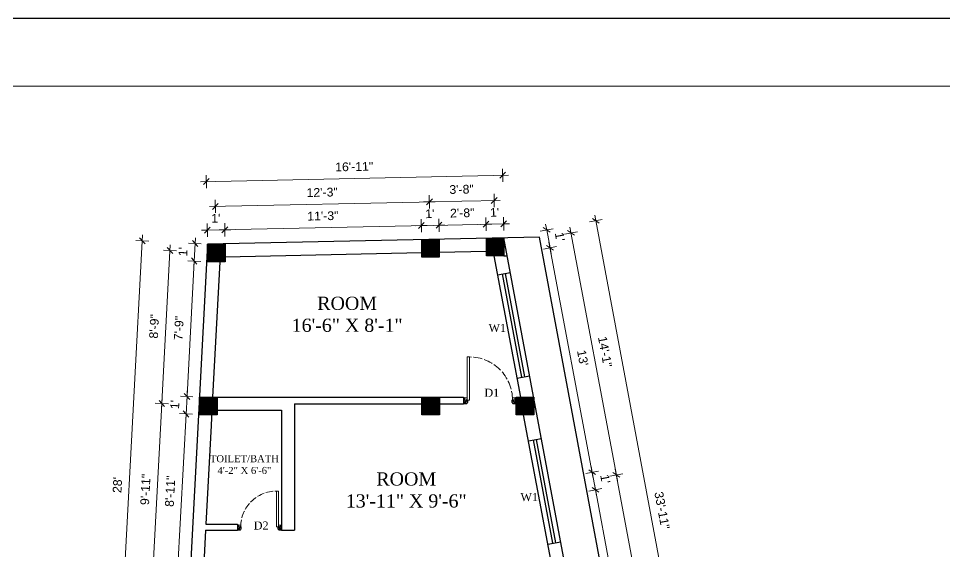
# Model space of a CAD drawing. Header units: inches. Extents: x 45643 to 70559, y -8725 to 1713.
# Drawn here: x 59007 to 59640, y -3625 to -3260 of the extents above; entities that cross this region are included whole.
import ezdxf

# ---------------------------------------------------------------- set-up
doc = ezdxf.new("R2010")
doc.units = ezdxf.units.IN
doc.header["$MEASUREMENT"] = 0
doc.linetypes.add('ACAD_ISO02W100', pattern=[15, 12, -3])
doc.linetypes.add('CONTINUA', pattern=[0])
for name, color, linetype, lineweight in [('A_Title Text', 105, 'Continuous', 60), ('Door-window', 150, 'Continuous', 9), ('ELE1', 3, 'Continuous', 9), ('ELEVATION', 6, 'Continuous', 30), ('hatch', 30, 'Continuous', 5), ('WALL', 240, 'Continuous', 30)]:
    doc.layers.add(name, color=color, linetype=linetype, lineweight=lineweight)
doc.styles.add('Arial', font='arial.ttf')
doc.styles.get("Standard").update_dxf_attribs({"font": 'times.ttf'})
doc.dimstyles.new('Sudeep', dxfattribs={"dimtxt": 6, "dimasz": 4, "dimexe": 4.5, "dimexo": 4.5, "dimgap": 5, "dimtad": 1, "dimdec": 0, "dimlunit": 4, "dimtxsty": 'Arial', "dimblk": 'OBLIQUE', "dimcen": 250, "dimdle": 4, "dimclrd": 86, "dimclre": 5, "dimclrt": 1, "dimadec": 0, "dimazin": 0, "dimtfac": 1, "dimtdec": 0, "dimtix": 1, "dimtmove": 1, "dimatfit": 3, "dimldrblk": 'OBLIQUE', "dimfxl": 4.5, "dimfxlon": 1, "dimfrac": 2, "dimlwd": 15, "dimlwe": 13, "dimarcsym": 0})

# ---------------------------------------------------------------- blocks, each defined once
blk = doc.blocks.new("D 3'")
at = {"layer": 'Door-window', "linetype": 'Continuous', "ltscale": 0.25}
for p, q in [((3749.64, -16740.96), (3749.64, -16711.46)), ((3751.14, -16711.46), (3749.64, -16711.46)), ((3751.14, -16740.96), (3751.14, -16711.46)), ((3747.14, -16743.51), (3747.14, -16739.51)), ((3747.14, -16739.51), (3749.64, -16739.51)), ((3749.14, -16743.51), (3750.14, -16742.51)), ((3749.64, -16740.96), (3751.14, -16740.96)), ((3750.14, -16742.51), (3750.14, -16740.96)), ((3780.14, -16742.51), (3780.14, -16740.96)), ((3780.64, -16740.96), (3780.14, -16740.96)), ((3781.14, -16743.51), (3780.14, -16742.51)), ((3783.14, -16739.51), (3780.64, -16739.51)), ((3780.64, -16739.51), (3780.64, -16740.96)), ((3783.14, -16743.51), (3783.14, -16739.51)), ((3747.14, -16743.51), (3749.14, -16743.51)), ((3783.14, -16743.51), (3781.14, -16743.51))]:
    blk.add_line(p, q, dxfattribs=at)
at = {"layer": 'Door-window', "linetype": 'ACAD_ISO02W100', "ltscale": 0.5}
blk.add_arc((3751.14, -16740.96), 29.5, 0, 90, dxfattribs=at)
at = {"layer": 'hatch', "color": 8}
for p, q in [((3747.14, -16743.51), (3748.23, -16739.5)), ((3747.14, -16743.51), (3749.64, -16740.37)), ((3747.14, -16743.51), (3750.14, -16741.17)), ((3783.14, -16743.51), (3780.14, -16741.17)), ((3783.14, -16743.51), (3780.64, -16740.37)), ((3783.14, -16743.51), (3782.06, -16739.5))]:
    blk.add_line(p, q, dxfattribs=at)
for centre, radius, start, end in [((3747.4, -16743.58), 2.93, 20.98719, 95.08251), ((3747.43, -16743.63), 1.42, 5.13722, 101.48636), ((3782.88, -16743.58), 2.93, 84.91749, 159.01281), ((3782.86, -16743.63), 1.42, 78.51364, 174.86278)]:
    blk.add_arc(centre, radius, start, end, dxfattribs=at)
blk = doc.blocks.new('_Oblique')
at = {"color": 0, "linetype": 'ByBlock', "lineweight": -2}
blk.add_line((-0.5, -0.5), (0.5, 0.5), dxfattribs=at)
blk = doc.blocks.new('*D974')
at = {"layer": 'A_Title Text', "color": 5, "lineweight": 13, "transparency": 16777216}
for p, q in [((59135.93, -3409.18), (59135.73, -3400.18)), ((59147.92, -3408.92), (59147.73, -3399.92))]:
    blk.add_line(p, q, dxfattribs=at)
at = {"layer": 'A_Title Text', "color": 86, "lineweight": 15, "transparency": 16777216}
for p, q in [((59135.83, -3404.68), (59131.83, -3404.76)), ((59135.83, -3404.68), (59147.82, -3404.42)), ((59147.82, -3404.42), (59151.82, -3404.34))]:
    blk.add_line(p, q, dxfattribs=at)
at = {"layer": 'Defpoints', "color": 0, "transparency": 16777216}
for p in [(59147.82, -3404.42), (59136.04, -3414.33), (59148.03, -3414.07)]:
    blk.add_point(p, dxfattribs=at)
at = {"layer": 'A_Title Text', "color": 86, "lineweight": 15, "transparency": 16777216, "xscale": 4, "yscale": 4, "zscale": 4}
for p, rotation in [((59135.83, -3404.68), 1.219298693830382), ((59147.82, -3404.42), 181.2192986938304)]:
    blk.add_blockref('_Oblique', p, dxfattribs=dict(at, rotation=rotation))
at = {"layer": 'A_Title Text', "color": 1, "transparency": 16777216, "insert": (59141.66, -3396.54), "char_height": 6, "attachment_point": 5, "rotation": 1.2193, "style": 'Arial'}
blk.add_mtext("1'", dxfattribs=at)
blk = doc.blocks.new('*D975')
at = {"layer": 'A_Title Text', "color": 86, "lineweight": 15, "transparency": 16777216}
blk.add_line((59143.83, -3404.51), (59286.34, -3401.47), dxfattribs=at)
at = {"layer": 'A_Title Text', "color": 5, "lineweight": 13, "transparency": 16777216}
for p, q in [((59147.92, -3408.92), (59147.73, -3399.92)), ((59282.44, -3406.06), (59282.25, -3397.06))]:
    blk.add_line(p, q, dxfattribs=at)
at = {"layer": 'Defpoints', "color": 0, "transparency": 16777216}
for p in [(59282.34, -3401.56), (59148.03, -3414.07), (59282.55, -3411.21)]:
    blk.add_point(p, dxfattribs=at)
at = {"layer": 'A_Title Text', "color": 86, "lineweight": 15, "transparency": 16777216, "xscale": 4, "yscale": 4, "zscale": 4}
for p, rotation in [((59147.82, -3404.42), 181.2192986938312), ((59282.34, -3401.56), 1.219298693831183)]:
    blk.add_blockref('_Oblique', p, dxfattribs=dict(at, rotation=rotation))
at = {"layer": 'A_Title Text', "color": 1, "transparency": 16777216, "insert": (59214.91, -3394.93), "char_height": 6, "attachment_point": 5, "rotation": 1.2193, "style": 'Arial'}
blk.add_mtext('11\'-3"', dxfattribs=at)
blk = doc.blocks.new('*D976')
at = {"layer": 'A_Title Text', "color": 86, "lineweight": 15, "transparency": 16777216}
for p, q in [((59282.34, -3401.56), (59278.35, -3401.65)), ((59282.34, -3401.56), (59294.34, -3401.3)), ((59294.34, -3401.3), (59298.34, -3401.22))]:
    blk.add_line(p, q, dxfattribs=at)
at = {"layer": 'A_Title Text', "color": 5, "lineweight": 13, "transparency": 16777216}
for p, q in [((59282.44, -3406.06), (59282.25, -3397.06)), ((59294.44, -3405.8), (59294.25, -3396.81))]:
    blk.add_line(p, q, dxfattribs=at)
at = {"layer": 'Defpoints', "color": 0, "transparency": 16777216}
for p in [(59294.34, -3401.3), (59282.55, -3411.21), (59294.55, -3410.95)]:
    blk.add_point(p, dxfattribs=at)
at = {"layer": 'A_Title Text', "color": 86, "lineweight": 15, "transparency": 16777216, "xscale": 4, "yscale": 4, "zscale": 4}
for p, rotation in [((59282.34, -3401.56), 1.219298693831181), ((59294.34, -3401.3), 181.2192986938312)]:
    blk.add_blockref('_Oblique', p, dxfattribs=dict(at, rotation=rotation))
at = {"layer": 'A_Title Text', "color": 1, "transparency": 16777216, "insert": (59288.17, -3393.42), "char_height": 6, "attachment_point": 5, "rotation": 1.2193, "style": 'Arial'}
blk.add_mtext("1'", dxfattribs=at)
blk = doc.blocks.new('*D977')
at = {"layer": 'A_Title Text', "color": 5, "lineweight": 13, "transparency": 16777216}
for p, q in [((59326.71, -3405.12), (59326.52, -3396.12)), ((59294.44, -3405.8), (59294.25, -3396.81))]:
    blk.add_line(p, q, dxfattribs=at)
at = {"layer": 'A_Title Text', "color": 86, "lineweight": 15, "transparency": 16777216}
blk.add_line((59290.35, -3401.39), (59330.61, -3400.53), dxfattribs=at)
at = {"layer": 'Defpoints', "color": 0, "transparency": 16777216}
for p in [(59326.61, -3400.62), (59294.55, -3410.95), (59326.82, -3410.27)]:
    blk.add_point(p, dxfattribs=at)
at = {"layer": 'A_Title Text', "color": 86, "lineweight": 15, "transparency": 16777216, "xscale": 4, "yscale": 4, "zscale": 4}
for p, rotation in [((59294.34, -3401.3), 181.2192986938312), ((59326.61, -3400.62), 1.219298693831183)]:
    blk.add_blockref('_Oblique', p, dxfattribs=dict(at, rotation=rotation))
at = {"layer": 'A_Title Text', "color": 1, "transparency": 16777216, "insert": (59310.31, -3392.9), "char_height": 6, "attachment_point": 5, "rotation": 1.2193, "style": 'Arial'}
blk.add_mtext('2\'-8"', dxfattribs=at)
blk = doc.blocks.new('*D978')
at = {"layer": 'A_Title Text', "color": 5, "lineweight": 13, "transparency": 16777216}
for p, q in [((59326.71, -3405.12), (59326.52, -3396.12)), ((59338.71, -3404.86), (59338.52, -3395.86))]:
    blk.add_line(p, q, dxfattribs=at)
at = {"layer": 'A_Title Text', "color": 86, "lineweight": 15, "transparency": 16777216}
for p, q in [((59326.61, -3400.62), (59322.61, -3400.7)), ((59326.61, -3400.62), (59338.61, -3400.36)), ((59338.61, -3400.36), (59342.61, -3400.28))]:
    blk.add_line(p, q, dxfattribs=at)
at = {"layer": 'Defpoints', "color": 0, "transparency": 16777216}
for p in [(59338.61, -3400.36), (59326.82, -3410.27), (59338.82, -3410.01)]:
    blk.add_point(p, dxfattribs=at)
at = {"layer": 'A_Title Text', "color": 86, "lineweight": 15, "transparency": 16777216, "xscale": 4, "yscale": 4, "zscale": 4}
for p, rotation in [((59326.61, -3400.62), 1.219298693831181), ((59338.61, -3400.36), 181.2192986938312)]:
    blk.add_blockref('_Oblique', p, dxfattribs=dict(at, rotation=rotation))
at = {"layer": 'A_Title Text', "color": 1, "transparency": 16777216, "insert": (59332.44, -3392.48), "char_height": 6, "attachment_point": 5, "rotation": 1.2193, "style": 'Arial'}
blk.add_mtext("1'", dxfattribs=at)
blk = doc.blocks.new('*D979')
at = {"layer": 'A_Title Text', "color": 5, "lineweight": 13, "transparency": 16777216}
for p, q in [((59141.45, -3392.91), (59141.26, -3383.91)), ((59287.97, -3389.79), (59287.77, -3380.79))]:
    blk.add_line(p, q, dxfattribs=at)
at = {"layer": 'A_Title Text', "color": 86, "lineweight": 15, "transparency": 16777216}
blk.add_line((59137.36, -3388.5), (59291.87, -3385.2), dxfattribs=at)
at = {"layer": 'Defpoints', "color": 0, "transparency": 16777216}
for p in [(59287.87, -3385.29), (59142.04, -3420.33), (59288.55, -3417.21)]:
    blk.add_point(p, dxfattribs=at)
at = {"layer": 'A_Title Text', "color": 86, "lineweight": 15, "transparency": 16777216, "xscale": 4, "yscale": 4, "zscale": 4}
for p, rotation in [((59287.87, -3385.29), 1.220127726830044), ((59141.36, -3388.41), 181.2201277268301)]:
    blk.add_blockref('_Oblique', p, dxfattribs=dict(at, rotation=rotation))
at = {"layer": 'A_Title Text', "color": 1, "transparency": 16777216, "insert": (59214.44, -3378.79), "char_height": 6, "attachment_point": 5, "rotation": 1.22013, "style": 'Arial'}
blk.add_mtext('12\'-3"', dxfattribs=at)
blk = doc.blocks.new('*D980')
at = {"layer": 'A_Title Text', "color": 5, "lineweight": 13, "transparency": 16777216}
for p, q in [((59287.97, -3389.79), (59287.77, -3380.79)), ((59332.23, -3388.85), (59332.04, -3379.85))]:
    blk.add_line(p, q, dxfattribs=at)
at = {"layer": 'A_Title Text', "color": 86, "lineweight": 15, "transparency": 16777216}
blk.add_line((59283.87, -3385.37), (59336.14, -3384.26), dxfattribs=at)
at = {"layer": 'Defpoints', "color": 0, "transparency": 16777216}
for p in [(59332.14, -3384.35), (59288.55, -3417.21), (59332.82, -3416.27)]:
    blk.add_point(p, dxfattribs=at)
at = {"layer": 'A_Title Text', "color": 86, "lineweight": 15, "transparency": 16777216, "xscale": 4, "yscale": 4, "zscale": 4}
for p, rotation in [((59287.87, -3385.29), 181.2201277268386), ((59332.14, -3384.35), 1.220127726838619)]:
    blk.add_blockref('_Oblique', p, dxfattribs=dict(at, rotation=rotation))
at = {"layer": 'A_Title Text', "color": 1, "transparency": 16777216, "insert": (59309.83, -3376.75), "char_height": 6, "attachment_point": 5, "rotation": 1.22013, "style": 'Arial'}
blk.add_mtext('3\'-8"', dxfattribs=at)
blk = doc.blocks.new('*D957')
at = {"layer": 'A_Title Text', "color": 5, "lineweight": 13, "transparency": 16777216}
for p, q in [((59338, -3371.6), (59337.81, -3362.6)), ((59135.22, -3375.92), (59135.03, -3366.92))]:
    blk.add_line(p, q, dxfattribs=at)
at = {"layer": 'A_Title Text', "color": 86, "lineweight": 15, "transparency": 16777216}
blk.add_line((59131.12, -3371.5), (59341.9, -3367.02), dxfattribs=at)
at = {"layer": 'Defpoints', "color": 0, "transparency": 16777216}
for p in [(59337.9, -3367.1), (59136.04, -3414.33), (59338.82, -3410.01)]:
    blk.add_point(p, dxfattribs=at)
at = {"layer": 'A_Title Text', "color": 86, "lineweight": 15, "transparency": 16777216, "xscale": 4, "yscale": 4, "zscale": 4}
for p, rotation in [((59337.9, -3367.1), 1.219298693351797), ((59135.12, -3371.42), 181.2192986933518)]:
    blk.add_blockref('_Oblique', p, dxfattribs=dict(at, rotation=rotation))
at = {"layer": 'A_Title Text', "color": 1, "transparency": 16777216, "insert": (59236.34, -3361.2), "char_height": 6, "attachment_point": 5, "rotation": 1.2193, "style": 'Arial'}
blk.add_mtext('16\'-11"', dxfattribs=at)
blk = doc.blocks.new('*D958')
at = {"layer": 'A_Title Text', "color": 86, "lineweight": 15, "transparency": 16777216}
blk.add_line((59091.52, -3407.95), (59073.23, -3751.38), dxfattribs=at)
at = {"layer": 'A_Title Text', "color": 5, "lineweight": 13, "transparency": 16777216}
for p, q in [((59095.8, -3412.18), (59086.81, -3411.7)), ((59077.94, -3747.62), (59068.95, -3747.14))]:
    blk.add_line(p, q, dxfattribs=at)
at = {"layer": 'Defpoints', "color": 0, "transparency": 16777216}
for p in [(59136.04, -3414.33), (59073.44, -3747.38), (59118.17, -3749.77)]:
    blk.add_point(p, dxfattribs=at)
at = {"layer": 'A_Title Text', "color": 86, "lineweight": 15, "transparency": 16777216, "xscale": 4, "yscale": 4, "zscale": 4}
for p, rotation in [((59091.31, -3411.94), 86.95153107106873), ((59073.44, -3747.38), 266.9515310710688)]:
    blk.add_blockref('_Oblique', p, dxfattribs=dict(at, rotation=rotation))
at = {"layer": 'A_Title Text', "color": 1, "transparency": 16777216, "insert": (59074.32, -3579.24), "char_height": 6, "attachment_point": 5, "rotation": 86.95153, "style": 'Arial'}
blk.add_mtext("28'", dxfattribs=at)
blk = doc.blocks.new('*D964')
at = {"layer": 'A_Title Text', "color": 86, "lineweight": 15, "transparency": 16777216}
blk.add_line((59115.39, -3641.31), (59121.5, -3526.59), dxfattribs=at)
at = {"layer": 'A_Title Text', "color": 5, "lineweight": 13, "transparency": 16777216}
for p, q in [((59125.78, -3530.82), (59116.8, -3530.35)), ((59119.64, -3637.53), (59111.11, -3637.07))]:
    blk.add_line(p, q, dxfattribs=at)
at = {"layer": 'Defpoints', "color": 0, "transparency": 16777216}
for p in [(59121.29, -3530.58), (59130.46, -3531.07), (59124.14, -3637.77)]:
    blk.add_point(p, dxfattribs=at)
at = {"layer": 'A_Title Text', "color": 86, "lineweight": 15, "transparency": 16777216, "xscale": 4, "yscale": 4, "zscale": 4}
for p, rotation in [((59121.29, -3530.58), 86.95153107111452), ((59115.61, -3637.31), 266.9515310711145)]:
    blk.add_blockref('_Oblique', p, dxfattribs=dict(at, rotation=rotation))
at = {"layer": 'A_Title Text', "color": 1, "transparency": 16777216, "insert": (59110.4, -3583.52), "char_height": 6, "attachment_point": 5, "rotation": 86.95153, "style": 'Arial'}
blk.add_mtext('8\'-11"', dxfattribs=at)
blk = doc.blocks.new('*D965')
at = {"layer": 'A_Title Text', "color": 5, "lineweight": 13, "transparency": 16777216}
for p, q in [((59131.54, -3414.09), (59123.01, -3413.63)), ((59131.36, -3426.08), (59122.38, -3425.6))]:
    blk.add_line(p, q, dxfattribs=at)
at = {"layer": 'A_Title Text', "color": 86, "lineweight": 15, "transparency": 16777216}
for p, q in [((59126.87, -3425.84), (59127.51, -3413.87)), ((59127.51, -3413.87), (59127.72, -3409.88)), ((59126.87, -3425.84), (59126.66, -3429.83))]:
    blk.add_line(p, q, dxfattribs=at)
at = {"layer": 'Defpoints', "color": 0, "transparency": 16777216}
for p in [(59127.51, -3413.87), (59136.04, -3414.33), (59136.04, -3426.33)]:
    blk.add_point(p, dxfattribs=at)
at = {"layer": 'A_Title Text', "color": 86, "lineweight": 15, "transparency": 16777216, "xscale": 4, "yscale": 4, "zscale": 4}
for p, rotation in [((59127.51, -3413.87), 266.9515310711145), ((59126.87, -3425.84), 86.95153107111452)]:
    blk.add_blockref('_Oblique', p, dxfattribs=dict(at, rotation=rotation))
at = {"layer": 'A_Title Text', "color": 1, "transparency": 16777216, "insert": (59119.19, -3419.43), "char_height": 6, "attachment_point": 5, "rotation": 86.95153, "style": 'Arial'}
blk.add_mtext("1'", dxfattribs=at)
blk = doc.blocks.new('*D967')
at = {"layer": 'A_Title Text', "color": 86, "lineweight": 15, "transparency": 16777216}
blk.add_line((59104.49, -3527.38), (59110.5, -3414.64), dxfattribs=at)
at = {"layer": 'A_Title Text', "color": 5, "lineweight": 13, "transparency": 16777216}
for p, q in [((59114.78, -3418.87), (59105.79, -3418.4)), ((59109.2, -3523.62), (59100.21, -3523.14))]:
    blk.add_line(p, q, dxfattribs=at)
at = {"layer": 'Defpoints', "color": 0, "transparency": 16777216}
for p in [(59110.28, -3418.64), (59142.04, -3420.33), (59136.46, -3525.07)]:
    blk.add_point(p, dxfattribs=at)
at = {"layer": 'A_Title Text', "color": 86, "lineweight": 15, "transparency": 16777216, "xscale": 4, "yscale": 4, "zscale": 4}
for p, rotation in [((59110.28, -3418.64), 86.95153107111452), ((59104.7, -3523.38), 266.9515310711145)]:
    blk.add_blockref('_Oblique', p, dxfattribs=dict(at, rotation=rotation))
at = {"layer": 'A_Title Text', "color": 1, "transparency": 16777216, "insert": (59099.44, -3470.58), "char_height": 6, "attachment_point": 5, "rotation": 86.95153, "style": 'Arial'}
blk.add_mtext('8\'-9"', dxfattribs=at)
blk = doc.blocks.new('*D971')
at = {"layer": 'A_Title Text', "color": 86, "lineweight": 15, "transparency": 16777216}
for p, q in [((59121.93, -3518.62), (59122.14, -3514.62)), ((59121.29, -3530.58), (59121.93, -3518.62)), ((59121.29, -3530.58), (59121.08, -3534.58))]:
    blk.add_line(p, q, dxfattribs=at)
at = {"layer": 'A_Title Text', "color": 5, "lineweight": 13, "transparency": 16777216}
for p, q in [((59125.96, -3518.83), (59117.43, -3518.38)), ((59125.78, -3530.82), (59116.8, -3530.35))]:
    blk.add_line(p, q, dxfattribs=at)
at = {"layer": 'Defpoints', "color": 0, "transparency": 16777216}
for p in [(59121.93, -3518.62), (59130.46, -3519.07), (59130.46, -3531.07)]:
    blk.add_point(p, dxfattribs=at)
at = {"layer": 'A_Title Text', "color": 86, "lineweight": 15, "transparency": 16777216, "xscale": 4, "yscale": 4, "zscale": 4}
for p, rotation in [((59121.93, -3518.62), 266.9515310711145), ((59121.29, -3530.58), 86.95153107111452)]:
    blk.add_blockref('_Oblique', p, dxfattribs=dict(at, rotation=rotation))
at = {"layer": 'A_Title Text', "color": 1, "transparency": 16777216, "insert": (59113.61, -3524.18), "char_height": 6, "attachment_point": 5, "rotation": 86.95153, "style": 'Arial'}
blk.add_mtext("1'", dxfattribs=at)
blk = doc.blocks.new('*D972')
at = {"layer": 'A_Title Text', "color": 86, "lineweight": 15, "transparency": 16777216}
blk.add_line((59121.72, -3522.61), (59127.08, -3421.84), dxfattribs=at)
at = {"layer": 'A_Title Text', "color": 5, "lineweight": 13, "transparency": 16777216}
for p, q in [((59131.36, -3426.08), (59122.38, -3425.6)), ((59125.96, -3518.83), (59117.43, -3518.38))]:
    blk.add_line(p, q, dxfattribs=at)
at = {"layer": 'Defpoints', "color": 0, "transparency": 16777216}
for p in [(59126.87, -3425.84), (59136.04, -3426.33), (59130.46, -3519.07)]:
    blk.add_point(p, dxfattribs=at)
at = {"layer": 'A_Title Text', "color": 86, "lineweight": 15, "transparency": 16777216, "xscale": 4, "yscale": 4, "zscale": 4}
for p, rotation in [((59126.87, -3425.84), 86.95153107111452), ((59121.93, -3518.62), 266.9515310711145)]:
    blk.add_blockref('_Oblique', p, dxfattribs=dict(at, rotation=rotation))
at = {"layer": 'A_Title Text', "color": 1, "transparency": 16777216, "insert": (59116.35, -3471.8), "char_height": 6, "attachment_point": 5, "rotation": 86.95153, "style": 'Arial'}
blk.add_mtext('7\'-9"', dxfattribs=at)
blk = doc.blocks.new('*D973')
at = {"layer": 'A_Title Text', "color": 86, "lineweight": 15, "transparency": 16777216}
blk.add_line((59104.92, -3519.39), (59098.17, -3646.07), dxfattribs=at)
at = {"layer": 'A_Title Text', "color": 5, "lineweight": 13, "transparency": 16777216}
for p, q in [((59109.2, -3523.62), (59100.21, -3523.14)), ((59102.88, -3642.31), (59093.89, -3641.84))]:
    blk.add_line(p, q, dxfattribs=at)
at = {"layer": 'Defpoints', "color": 0, "transparency": 16777216}
for p in [(59136.46, -3525.07), (59098.38, -3642.07), (59130.14, -3643.77)]:
    blk.add_point(p, dxfattribs=at)
at = {"layer": 'A_Title Text', "color": 86, "lineweight": 15, "transparency": 16777216, "xscale": 4, "yscale": 4, "zscale": 4}
for p, rotation in [((59104.7, -3523.38), 86.95153107111452), ((59098.38, -3642.07), 266.9515310711145)]:
    blk.add_blockref('_Oblique', p, dxfattribs=dict(at, rotation=rotation))
at = {"layer": 'A_Title Text', "color": 1, "transparency": 16777216, "insert": (59093.49, -3582.3), "char_height": 6, "attachment_point": 5, "rotation": 86.95153, "style": 'Arial'}
blk.add_mtext('9\'-11"', dxfattribs=at)
blk = doc.blocks.new('*D946')
at = {"layer": 'A_Title Text', "color": 86, "lineweight": 15, "transparency": 16777216}
for p, q in [((59368.08, -3404.52), (59367.35, -3400.59)), ((59368.08, -3404.52), (59370.38, -3416.78)), ((59370.38, -3416.78), (59371.12, -3420.71))]:
    blk.add_line(p, q, dxfattribs=at)
at = {"layer": 'A_Title Text', "color": 5, "lineweight": 13, "transparency": 16777216}
for p, q in [((59363.66, -3405.35), (59372.51, -3403.69)), ((59365.96, -3417.61), (59374.8, -3415.95))]:
    blk.add_line(p, q, dxfattribs=at)
at = {"layer": 'Defpoints', "color": 0, "transparency": 16777216}
for p in [(59338.81, -3410.01), (59370.38, -3416.78), (59341.11, -3422.27)]:
    blk.add_point(p, dxfattribs=at)
at = {"layer": 'A_Title Text', "color": 86, "lineweight": 15, "transparency": 16777216, "xscale": 4, "yscale": 4, "zscale": 4}
for p, rotation in [((59368.08, -3404.52), 280.6171471810038), ((59370.38, -3416.78), 100.6171471810038)]:
    blk.add_blockref('_Oblique', p, dxfattribs=dict(at, rotation=rotation))
at = {"layer": 'A_Title Text', "color": 1, "transparency": 16777216, "insert": (59377.11, -3409.17), "char_height": 6, "attachment_point": 5, "rotation": 280.61715, "style": 'Arial'}
blk.add_mtext("1'", dxfattribs=at)
blk = doc.blocks.new('*D947')
at = {"layer": 'A_Title Text', "color": 86, "lineweight": 15, "transparency": 16777216}
blk.add_line((59369.64, -3412.85), (59399.94, -3574.48), dxfattribs=at)
at = {"layer": 'A_Title Text', "color": 5, "lineweight": 13, "transparency": 16777216}
for p, q in [((59365.96, -3417.61), (59374.8, -3415.95)), ((59394.78, -3571.38), (59403.63, -3569.72))]:
    blk.add_line(p, q, dxfattribs=at)
at = {"layer": 'Defpoints', "color": 0, "transparency": 16777216}
for p in [(59341.11, -3422.27), (59399.2, -3570.55), (59369.87, -3576.05)]:
    blk.add_point(p, dxfattribs=at)
at = {"layer": 'A_Title Text', "color": 86, "lineweight": 15, "transparency": 16777216, "xscale": 4, "yscale": 4, "zscale": 4}
for p, rotation in [((59370.38, -3416.78), 100.6171471810433), ((59399.2, -3570.55), 280.6171471810433)]:
    blk.add_blockref('_Oblique', p, dxfattribs=dict(at, rotation=rotation))
at = {"layer": 'A_Title Text', "color": 1, "transparency": 16777216, "insert": (59392.72, -3492.18), "char_height": 6, "attachment_point": 5, "rotation": 280.61715, "style": 'Arial'}
blk.add_mtext("13'", dxfattribs=at)
blk = doc.blocks.new('*D948')
at = {"layer": 'A_Title Text', "color": 86, "lineweight": 15, "transparency": 16777216}
for p, q in [((59399.2, -3570.55), (59398.47, -3566.62)), ((59399.2, -3570.55), (59401.45, -3582.55)), ((59401.45, -3582.55), (59402.19, -3586.48))]:
    blk.add_line(p, q, dxfattribs=at)
at = {"layer": 'A_Title Text', "color": 5, "lineweight": 13, "transparency": 16777216}
for p, q in [((59394.78, -3571.38), (59403.63, -3569.72)), ((59397.03, -3583.37), (59405.88, -3581.72))]:
    blk.add_line(p, q, dxfattribs=at)
at = {"layer": 'Defpoints', "color": 0, "transparency": 16777216}
for p in [(59369.87, -3576.05), (59401.45, -3582.55), (59372.11, -3588.05)]:
    blk.add_point(p, dxfattribs=at)
at = {"layer": 'A_Title Text', "color": 86, "lineweight": 15, "transparency": 16777216, "xscale": 4, "yscale": 4, "zscale": 4}
for p, rotation in [((59399.2, -3570.55), 280.6171471810433), ((59401.45, -3582.55), 100.6171471810433)]:
    blk.add_blockref('_Oblique', p, dxfattribs=dict(at, rotation=rotation))
at = {"layer": 'A_Title Text', "color": 1, "transparency": 16777216, "insert": (59408.2, -3575.07), "char_height": 6, "attachment_point": 5, "rotation": 280.61715, "style": 'Arial'}
blk.add_mtext("1'", dxfattribs=at)
blk = doc.blocks.new('*D949')
at = {"layer": 'A_Title Text', "color": 86, "lineweight": 15, "transparency": 16777216}
blk.add_line((59400.72, -3578.61), (59430.25, -3736.18), dxfattribs=at)
at = {"layer": 'A_Title Text', "color": 5, "lineweight": 13, "transparency": 16777216}
for p, q in [((59397.03, -3583.37), (59405.88, -3581.72)), ((59425.09, -3733.08), (59433.94, -3731.42))]:
    blk.add_line(p, q, dxfattribs=at)
at = {"layer": 'Defpoints', "color": 0, "transparency": 16777216}
for p in [(59372.11, -3588.05), (59429.52, -3732.25), (59400.11, -3737.77)]:
    blk.add_point(p, dxfattribs=at)
at = {"layer": 'A_Title Text', "color": 86, "lineweight": 15, "transparency": 16777216, "xscale": 4, "yscale": 4, "zscale": 4}
for p, rotation in [((59401.45, -3582.55), 100.6171471810433), ((59429.52, -3732.25), 280.6171471810433)]:
    blk.add_blockref('_Oblique', p, dxfattribs=dict(at, rotation=rotation))
at = {"layer": 'A_Title Text', "color": 1, "transparency": 16777216, "insert": (59423.41, -3655.91), "char_height": 6, "attachment_point": 5, "rotation": 280.61715, "style": 'Arial'}
blk.add_mtext('12\'-8"', dxfattribs=at)
blk = doc.blocks.new('*D953')
at = {"layer": 'A_Title Text', "color": 86, "lineweight": 15, "transparency": 16777216}
blk.add_line((59383.95, -3402.62), (59416.47, -3576.26), dxfattribs=at)
at = {"layer": 'A_Title Text', "color": 5, "lineweight": 13, "transparency": 16777216}
for p, q in [((59380.26, -3407.38), (59389.11, -3405.72)), ((59411.31, -3573.16), (59420.16, -3571.5))]:
    blk.add_line(p, q, dxfattribs=at)
at = {"layer": 'Defpoints', "color": 0, "transparency": 16777216}
for p in [(59332.82, -3416.27), (59415.73, -3572.33), (59363.87, -3582.05)]:
    blk.add_point(p, dxfattribs=at)
at = {"layer": 'A_Title Text', "color": 86, "lineweight": 15, "transparency": 16777216, "xscale": 4, "yscale": 4, "zscale": 4}
for p, rotation in [((59384.68, -3406.55), 100.6084701987674), ((59415.73, -3572.33), 280.6084701987674)]:
    blk.add_blockref('_Oblique', p, dxfattribs=dict(at, rotation=rotation))
at = {"layer": 'A_Title Text', "color": 1, "transparency": 16777216, "insert": (59408.08, -3487.97), "char_height": 6, "attachment_point": 5, "rotation": 280.60847, "style": 'Arial'}
blk.add_mtext('14\'-1"', dxfattribs=at)
blk = doc.blocks.new('*D954')
at = {"layer": 'A_Title Text', "color": 5, "lineweight": 13, "transparency": 16777216}
for p, q in [((59411.31, -3573.16), (59420.16, -3571.5)), ((59441.6, -3734.87), (59450.45, -3733.21))]:
    blk.add_line(p, q, dxfattribs=at)
at = {"layer": 'A_Title Text', "color": 86, "lineweight": 15, "transparency": 16777216}
blk.add_line((59415, -3568.4), (59446.76, -3737.97), dxfattribs=at)
at = {"layer": 'Defpoints', "color": 0, "transparency": 16777216}
for p in [(59363.87, -3582.05), (59446.02, -3734.04), (59394.11, -3743.77)]:
    blk.add_point(p, dxfattribs=at)
at = {"layer": 'A_Title Text', "color": 86, "lineweight": 15, "transparency": 16777216, "xscale": 4, "yscale": 4, "zscale": 4}
for p, rotation in [((59415.73, -3572.33), 100.6084701988472), ((59446.02, -3734.04), 280.6084701988472)]:
    blk.add_blockref('_Oblique', p, dxfattribs=dict(at, rotation=rotation))
at = {"layer": 'A_Title Text', "color": 1, "transparency": 16777216, "insert": (59438.81, -3651.7), "char_height": 6, "attachment_point": 5, "rotation": 280.60847, "style": 'Arial'}
blk.add_mtext('13\'-9"', dxfattribs=at)
blk = doc.blocks.new('*D956')
at = {"layer": 'A_Title Text', "color": 86, "lineweight": 15, "transparency": 16777216}
blk.add_line((59477.24, -3801.93), (59401, -3394.31), dxfattribs=at)
at = {"layer": 'A_Title Text', "color": 5, "lineweight": 13, "transparency": 16777216}
for p, q in [((59397.31, -3399.07), (59406.16, -3397.41)), ((59472.08, -3798.82), (59480.92, -3797.17))]:
    blk.add_line(p, q, dxfattribs=at)
at = {"layer": 'Defpoints', "color": 0, "transparency": 16777216}
for p in [(59401.74, -3398.24), (59338.81, -3410.01), (59413.58, -3809.77)]:
    blk.add_point(p, dxfattribs=at)
at = {"layer": 'A_Title Text', "color": 86, "lineweight": 15, "transparency": 16777216, "xscale": 4, "yscale": 4, "zscale": 4}
for p, rotation in [((59401.74, -3398.24), 100.5933034571062), ((59476.5, -3798), 280.5933034571062)]:
    blk.add_blockref('_Oblique', p, dxfattribs=dict(at, rotation=rotation))
at = {"layer": 'A_Title Text', "color": 1, "transparency": 16777216, "insert": (59447.05, -3596.64), "char_height": 6, "attachment_point": 5, "rotation": 280.5933, "style": 'Arial'}
blk.add_mtext('33\'-11"', dxfattribs=at)

msp = doc.modelspace()

# ---------------------------------------------------------------- hatches: boundary and pattern name
at = {"layer": 'ELEVATION'}
h = msp.add_hatch(dxfattribs=at)
h.set_pattern_fill('ANSI31', color=256)
h.set_pattern_definition([(45, (32127.7106, 12876.24122), (-0.08838834765, 0.08838834765), [])])
h.paths.add_polyline_path([(59148.036, -3414.326), (59136.036, -3414.326), (59136.036, -3426.326), (59148.036, -3426.326)])
h = msp.add_hatch(dxfattribs=at)
h.set_pattern_fill('ANSI31', color=256)
h.set_pattern_definition([(45, (32274.22497, 12879.36175), (-0.08838834765, 0.08838834765), [])])
h.paths.add_polyline_path([(59294.55, -3411.206), (59282.55, -3411.206), (59282.55, -3423.206), (59294.55, -3423.206)])
h = msp.add_hatch(dxfattribs=at)
h.set_pattern_fill('ANSI31', color=256)
h.set_pattern_definition([(45, (32318.49267, 12880.30227), (-0.08838834765, 0.08838834765), [])])
h.paths.add_polyline_path([(59338.818, -3410.265), (59326.818, -3410.265), (59326.818, -3422.265), (59338.818, -3422.265)])
h = msp.add_hatch(dxfattribs=at)
h.set_pattern_fill('ANSI31', color=256)
h.set_pattern_definition([(45, (32122.13218, 12771.49414), (-0.08838834765, 0.08838834765), [])])
h.paths.add_polyline_path([(59142.457, -3519.073), (59130.457, -3519.073), (59130.457, -3531.073), (59142.457, -3531.073)])
h = msp.add_hatch(dxfattribs=at)
h.set_pattern_fill('ANSI31', color=256)
h.set_pattern_definition([(45, (32274.29127, 12771.49414), (-0.08838834765, 0.08838834765), [])])
h.paths.add_polyline_path([(59294.616, -3519.073), (59282.616, -3519.073), (59282.616, -3531.073), (59294.616, -3531.073)])
h = msp.add_hatch(dxfattribs=at)
h.set_pattern_fill('ANSI31', color=256)
h.set_pattern_definition([(45, (32338.8886, 12771.49414), (-0.08838834765, 0.08838834765), [])])
h.paths.add_polyline_path([(59359.214, -3519.073), (59347.214, -3519.073), (59347.214, -3531.073), (59359.214, -3531.073)])

# ---------------------------------------------------------------- linework, layer by layer
at = {"layer": 'Defpoints'}
msp.add_lwpolyline([(61439.743, -3259.7), (58262.143, -3259.7), (58262.143, -5507.669), (61439.743, -5507.669)], close=True, dxfattribs=at)
at = {"layer": 'ELE1'}
msp.add_lwpolyline([(58308.461, -3306.018), (61393.425, -3306.018), (61393.425, -5461.351), (58308.461, -5461.351)], close=True, dxfattribs=at)
at = {"layer": 'ELEVATION'}
for p, q in [((59136.036, -3414.326), (59118.171, -3749.766)), ((59363.137, -3409.492), (59136.036, -3414.326)), ((59148.036, -3414.326), (59148.03, -3414.071)), ((59294.55, -3411.206), (59294.55, -3410.952)), ((59411.332, -3797.766), (59338.818, -3410.01)), ((59338.818, -3410.265), (59338.818, -3410.01)), ((59437.992, -3809.766), (59363.137, -3409.492)), ((59282.55, -3420.208), (59148.036, -3423.073)), ((59326.818, -3419.267), (59294.55, -3419.953)), ((59144.409, -3426.326), (59139.47, -3519.073)), ((59331.953, -3422.265), (59350.058, -3519.073)), ((59338.818, -3422.265), (59341.11, -3422.265)), ((59334.388, -3435.283), (59343.235, -3433.628)), ((59351.064, -3505.412), (59337.828, -3434.639)), ((59353.029, -3505.045), (59339.794, -3434.272)), ((59347.623, -3506.056), (59356.47, -3504.401)), ((59130.457, -3522.073), (59130.457, -3531.073)), ((59139.47, -3519.073), (59311.214, -3519.073)), ((59282.616, -3522.073), (59282.616, -3531.073)), ((59311.214, -3519.073), (59311.214, -3523.573)), ((59347.214, -3522.073), (59347.214, -3531.073)), ((59138.991, -3528.073), (59138.433, -3538.546)), ((59138.991, -3528.073), (59186.563, -3528.073)), ((59186.563, -3528.073), (59186.563, -3610.073)), ((59195.563, -3523.573), (59311.214, -3523.573)), ((59195.563, -3523.573), (59195.563, -3610.073)), ((59372.254, -3637.766), (59352.302, -3531.073)), ((59138.433, -3538.546), (59134.837, -3606.073)), ((59355.66, -3549.033), (59364.507, -3547.378)), ((59372.336, -3619.163), (59359.101, -3548.39)), ((59374.302, -3618.795), (59361.067, -3548.022)), ((59134.624, -3610.073), (59133.149, -3637.766)), ((59134.624, -3610.073), (59156.563, -3610.073)), ((59134.837, -3606.073), (59156.563, -3606.073)), ((59156.563, -3606.073), (59156.563, -3610.073)), ((59186.563, -3610.073), (59195.563, -3610.073)), ((59368.896, -3619.806), (59377.742, -3618.152))]:
    msp.add_line(p, q, dxfattribs=at)
for points in [[(59136.036, -3414.326), (59148.036, -3414.326), (59148.036, -3426.326), (59136.036, -3426.326)], [(59282.55, -3411.206), (59294.55, -3411.206), (59294.55, -3423.206), (59282.55, -3423.206)], [(59326.818, -3410.265), (59338.818, -3410.265), (59338.818, -3422.265), (59326.818, -3422.265)], [(59130.457, -3519.073), (59142.457, -3519.073), (59142.457, -3531.073), (59130.457, -3531.073)], [(59282.616, -3519.073), (59294.616, -3519.073), (59294.616, -3531.073), (59282.616, -3531.073)], [(59347.214, -3519.073), (59359.214, -3519.073), (59359.214, -3531.073), (59347.214, -3531.073)]]:
    msp.add_lwpolyline(points, close=True, dxfattribs=at)

# ---------------------------------------------------------------- block references
at = {"layer": 'WALL', "linetype": 'CONTINUA', "rotation": 359.9999992662883}
msp.add_blockref("D 3'", (55564.071, 13219.934), dxfattribs=at)
at = {"layer": 'WALL', "xscale": -0.8333333330483583, "yscale": 0.8333333330483583, "zscale": 0.8333333330483583}
msp.add_blockref("D 3'", (62309.182, 10342.85), dxfattribs=at)

# ---------------------------------------------------------------- texts
for s, insert, char_height, width, attachment_point in [('{\\fTimes New Roman|b0|i0|c0|p18;ROOM\\P16\'-6" X 8\'-1"}', (59231.508, -3450.234), 9.02995, 83.27614, 2), ('{\\fTimes New Roman|b0|i0|c0|p18;W1}', (59328.295, -3468.896), 5.48695, 54.20129, 1), ('{\\fTimes New Roman|b0|i0|c0|p18;D1}', (59325.451, -3513.284), 5.48695, 54.20129, 1), ('TOILET/BATH\\P4\'-2" X 6\'-6"', (59161.22, -3558.81), 4.8175, 44.42805, 2), ('ROOM\\P13\'-11" X 9\'-6"', (59271.938, -3570.576), 9.02995, 83.27614, 2), ('{\\fTimes New Roman|b0|i0|c0|p18;W1}', (59350.154, -3584.755), 5.48695, 54.20129, 1), ('{\\fTimes New Roman|b0|i0|c0|p18;D2}', (59167.616, -3609.74), 5.48695, 54.20129, 7)]:
    msp.add_mtext(s, dxfattribs=dict(insert=insert, char_height=char_height, width=width, attachment_point=attachment_point))

# ---------------------------------------------------------------- dimensions: what is measured, and where the dimension line sits
at = {"layer": 'A_Title Text'}
for p1, p2, distance, picture, middle in [((59136.036, -3414.326), (59338.818, -3410.01), 42.918, '*D957', (59236.342, -3361.198)), ((59142.036, -3420.326), (59288.55, -3417.206), 31.923, '*D979', (59214.441, -3378.786)), ((59136.036, -3414.326), (59148.03, -3414.071), 9.65, '*D974', (59141.657, -3396.54)), ((59413.576, -3809.766), (59338.812, -3410.01), -64.016, '*D956', (59447.048, -3596.637)), ((59332.818, -3416.265), (59363.868, -3582.046), 52.768, '*D953', (59408.085, -3487.966)), ((59338.812, -3410.01), (59341.11, -3422.265), 29.78, '*D946', (59377.106, -3409.174)), ((59136.036, -3414.326), (59118.171, -3749.766), -44.792, '*D958', (59074.323, -3579.235))]:
    dim = msp.add_aligned_dim(p1=p1, p2=p2, distance=distance, dimstyle='Sudeep', dxfattribs=at)
    dim.commit()
    dim.dimension.update_dxf_attribs({"geometry": picture, "text_midpoint": middle})
for base, p1, p2, angle, picture, middle in [((59332.138, -3384.347), (59288.55, -3417.206), (59332.818, -3416.265), 181.220128, '*D980', (59309.832, -3376.754)), ((59294.345, -3401.305), (59282.55, -3411.208), (59294.55, -3410.952), 181.219299, '*D976', (59288.174, -3393.422)), ((59326.612, -3400.618), (59294.55, -3410.952), (59326.818, -3410.265), 181.219299, '*D977', (59310.307, -3392.9)), ((59338.612, -3400.362), (59326.818, -3410.265), (59338.818, -3410.01), 181.219299, '*D978', (59332.442, -3392.48)), ((59282.345, -3401.56), (59148.03, -3414.071), (59282.55, -3411.208), 181.219299, '*D975', (59214.913, -3394.928)), ((59110.283, -3418.635), (59136.457, -3525.073), (59142.036, -3420.326), 266.951531, '*D967', (59099.442, -3470.58)), ((59127.506, -3413.872), (59136.036, -3426.326), (59136.036, -3414.326), 266.951531, '*D965', (59119.187, -3419.429)), ((59399.205, -3570.547), (59341.11, -3422.265), (59369.868, -3576.046), 100.617147, '*D947', (59392.72, -3492.176)), ((59126.869, -3425.838), (59130.457, -3519.073), (59136.036, -3426.326), 266.951531, '*D972', (59116.346, -3471.8)), ((59121.928, -3518.619), (59130.457, -3531.073), (59130.457, -3519.073), 266.951531, '*D971', (59113.608, -3524.176)), ((59098.384, -3642.075), (59136.457, -3525.073), (59130.136, -3643.766), 266.951531, '*D973', (59093.492, -3582.3)), ((59121.291, -3530.585), (59124.136, -3637.766), (59130.457, -3531.073), 266.951531, '*D964', (59110.397, -3583.519)), ((59401.454, -3582.546), (59369.868, -3576.046), (59372.112, -3588.046), 100.617147, '*D948', (59408.204, -3575.07)), ((59446.023, -3734.043), (59363.868, -3582.046), (59394.111, -3743.766), 100.60847, '*D954', (59438.806, -3651.702)), ((59429.517, -3732.253), (59372.112, -3588.046), (59400.111, -3737.766), 100.617147, '*D949', (59423.411, -3655.914))]:
    dim = msp.add_linear_dim(base=base, p1=p1, p2=p2, angle=angle, dimstyle='Sudeep', dxfattribs=at)
    dim.commit()
    dim.dimension.update_dxf_attribs({"geometry": picture, "text_midpoint": middle})

doc.saveas('drawing.dxf')
